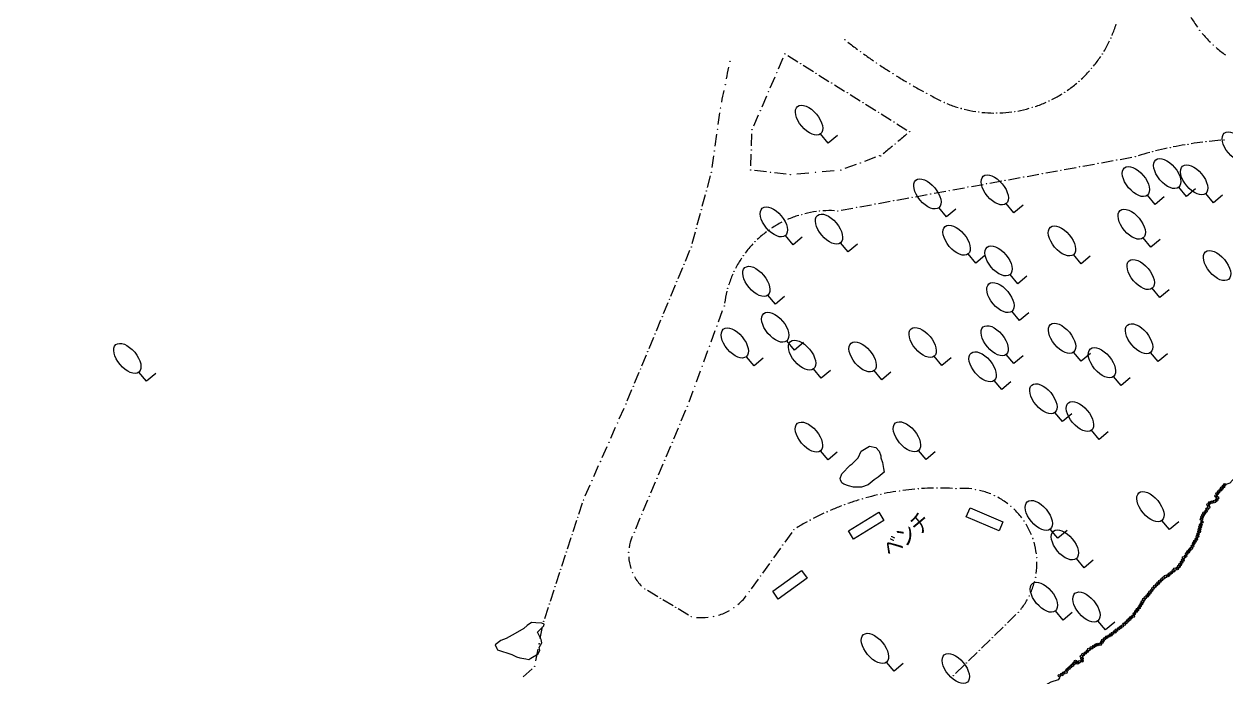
# Model space of a CAD drawing. Header units: metres. Extents: x -10443 to -4073, y -33280 to -26846.
# Drawn here: x -7891.6 to -7841.3, y -29554.3 to -29527 of the extents above; entities that cross this region are included whole.
import ezdxf
from ezdxf.enums import TextEntityAlignment as Align

# ---------------------------------------------------------------- set-up
doc = ezdxf.new("R2010")
doc.units = ezdxf.units.M
doc.header["$MEASUREMENT"] = 0
doc.linetypes.add('CONTINUOUS_1', pattern=[0])
doc.linetypes.add('CONTINUOUS_2', pattern=[0])
for name, color, linetype, lineweight in [('園路', 241, 'CONTINUOUS_2', 18), ('木', 254, 'CONTINUOUS_2', 18), ('木材', 241, 'CONTINUOUS_2', 18), ('構造物', 241, 'CONTINUOUS_2', 18), ('石', 241, 'CONTINUOUS_2', 18), ('護岸', 241, 'CONTINUOUS_2', 18)]:
    doc.layers.add(name, color=color, linetype=linetype, lineweight=lineweight)
doc.styles.add('MS Gothic', font='MS Gothic.ttf')

msp = doc.modelspace()

# ---------------------------------------------------------------- hatches: boundary and pattern name
at = {"layer": '園路', "linetype": 'CONTINUOUS_1', "lineweight": 18}
for points in [[(-7842.339, -29527.227, 1), (-7842.354, -29527.227, 1)], [(-7857.205, -29527.627, 1), (-7857.22, -29527.627, 1)], [(-7846.063, -29527.557, 1), (-7846.078, -29527.557, 1)], [(-7841.778, -29527.84, 1), (-7841.793, -29527.84, 1)], [(-7859.713, -29528.214, 1), (-7859.728, -29528.214, 1)], [(-7856.549, -29528.122, 1), (-7856.564, -29528.122, 1)], [(-7846.42, -29528.221, 1), (-7846.435, -29528.221, 1)], [(-7862.014, -29528.532, 1), (-7862.029, -29528.532, 1)], [(-7859.06, -29528.622, 1), (-7859.075, -29528.622, 1)], [(-7855.877, -29528.594, 1), (-7855.892, -29528.594, 1)], [(-7846.868, -29528.827, 1), (-7846.883, -29528.827, 1)], [(-7860.057, -29529.009, 1), (-7860.072, -29529.009, 1)], [(-7858.407, -29529.03, 1), (-7858.422, -29529.03, 1)], [(-7855.19, -29529.044, 1), (-7855.205, -29529.044, 1)], [(-7847.396, -29529.364, 1), (-7847.411, -29529.364, 1)], [(-7862.212, -29529.507, 1), (-7862.227, -29529.507, 1)], [(-7860.402, -29529.804, 1), (-7860.417, -29529.804, 1)], [(-7857.754, -29529.438, 1), (-7857.769, -29529.438, 1)], [(-7857.102, -29529.846, 1), (-7857.117, -29529.846, 1)], [(-7854.488, -29529.471, 1), (-7854.503, -29529.471, 1)], [(-7853.772, -29529.874, 1), (-7853.787, -29529.874, 1)], [(-7847.996, -29529.822, 1), (-7848.011, -29529.822, 1)], [(-7856.449, -29530.255, 1), (-7856.464, -29530.255, 1)], [(-7853.043, -29530.252, 1), (-7853.058, -29530.252, 1)], [(-7848.653, -29530.19, 1), (-7848.668, -29530.19, 1)], [(-7862.412, -29530.482, 1), (-7862.427, -29530.482, 1)], [(-7860.746, -29530.599, 1), (-7860.761, -29530.599, 1)], [(-7855.796, -29530.663, 1), (-7855.811, -29530.663, 1)], [(-7852.333, -29530.504, 1), (-7852.348, -29530.504, 1)], [(-7851.594, -29530.652, 1), (-7851.609, -29530.652, 1)], [(-7850.842, -29530.695, 1), (-7850.857, -29530.695, 1)], [(-7850.091, -29530.631, 1), (-7850.106, -29530.631, 1)], [(-7849.356, -29530.461, 1), (-7849.371, -29530.461, 1)], [(-7862.539, -29531.381, 1), (-7862.554, -29531.381, 1)], [(-7861.091, -29531.394, 1), (-7861.106, -29531.394, 1)], [(-7855.144, -29531.071, 1), (-7855.159, -29531.071, 1)], [(-7854.491, -29531.479, 1), (-7854.506, -29531.479, 1)], [(-7842.079, -29531.896, 1), (-7842.094, -29531.896, 1)], [(-7841.324, -29531.824, 1), (-7841.339, -29531.824, 1)], [(-7862.666, -29532.28, 1), (-7862.681, -29532.28, 1)], [(-7861.119, -29532.239, 1), (-7861.134, -29532.239, 1)], [(-7855.099, -29531.986, 1), (-7855.114, -29531.986, 1)], [(-7844.312, -29532.314, 1), (-7844.327, -29532.314, 1)], [(-7843.574, -29532.141, 1), (-7843.589, -29532.141, 1)], [(-7842.829, -29532.001, 1), (-7842.844, -29532.001, 1)], [(-7856.561, -29532.786, 1), (-7856.576, -29532.786, 1)], [(-7855.743, -29532.485, 1), (-7855.758, -29532.485, 1)], [(-7855.705, -29532.495, 1), (-7855.72, -29532.495, 1)], [(-7846.599, -29532.804, 1), (-7846.614, -29532.804, 1)], [(-7845.82, -29532.662, 1), (-7845.835, -29532.662, 1)], [(-7845.042, -29532.52, 1), (-7845.057, -29532.52, 1)], [(-7862.793, -29533.179, 1), (-7862.808, -29533.179, 1)], [(-7861.148, -29533.083, 1), (-7861.163, -29533.083, 1)], [(-7860.318, -29533.179, 1), (-7860.333, -29533.179, 1)], [(-7859.489, -29533.275, 1), (-7859.504, -29533.275, 1)], [(-7858.434, -29533.181, 1), (-7858.449, -29533.181, 1)], [(-7857.378, -29533.087, 1), (-7857.393, -29533.087, 1)], [(-7849.714, -29533.372, 1), (-7849.729, -29533.372, 1)], [(-7848.935, -29533.23, 1), (-7848.95, -29533.23, 1)], [(-7848.156, -29533.088, 1), (-7848.171, -29533.088, 1)], [(-7847.378, -29532.946, 1), (-7847.393, -29532.946, 1)], [(-7852.829, -29533.94, 1), (-7852.844, -29533.94, 1)], [(-7852.05, -29533.798, 1), (-7852.065, -29533.798, 1)], [(-7851.271, -29533.656, 1), (-7851.286, -29533.656, 1)], [(-7850.492, -29533.514, 1), (-7850.507, -29533.514, 1)], [(-7863.003, -29533.96, 1), (-7863.018, -29533.96, 1)], [(-7855.165, -29534.366, 1), (-7855.18, -29534.366, 1)], [(-7854.386, -29534.224, 1), (-7854.401, -29534.224, 1)], [(-7853.607, -29534.082, 1), (-7853.622, -29534.082, 1)], [(-7863.214, -29534.74, 1), (-7863.229, -29534.74, 1)], [(-7859.01, -29534.945, 1), (-7859.025, -29534.945, 1)], [(-7858.262, -29534.804, 1), (-7858.277, -29534.804, 1)], [(-7857.501, -29534.792, 1), (-7857.516, -29534.792, 1)], [(-7856.722, -29534.65, 1), (-7856.737, -29534.65, 1)], [(-7855.943, -29534.508, 1), (-7855.958, -29534.508, 1)], [(-7859.724, -29535.211, 1), (-7859.739, -29535.211, 1)], [(-7863.424, -29535.521, 1), (-7863.439, -29535.521, 1)], [(-7860.382, -29535.595, 1), (-7860.397, -29535.595, 1)], [(-7863.635, -29536.302, 1), (-7863.65, -29536.302, 1)], [(-7860.965, -29536.084, 1), (-7860.98, -29536.084, 1)], [(-7861.457, -29536.665, 1), (-7861.472, -29536.665, 1)], [(-7863.939, -29537.032, 1), (-7863.954, -29537.032, 1)], [(-7861.843, -29537.322, 1), (-7861.858, -29537.322, 1)], [(-7864.243, -29537.763, 1), (-7864.258, -29537.763, 1)], [(-7862.112, -29538.034, 1), (-7862.127, -29538.034, 1)], [(-7864.547, -29538.494, 1), (-7864.562, -29538.494, 1)], [(-7862.256, -29538.782, 1), (-7862.271, -29538.782, 1)], [(-7864.851, -29539.224, 1), (-7864.866, -29539.224, 1)], [(-7865.155, -29539.955, 1), (-7865.17, -29539.955, 1)], [(-7862.564, -29539.622, 1), (-7862.579, -29539.622, 1)], [(-7862.872, -29540.461, 1), (-7862.887, -29540.461, 1)], [(-7865.459, -29540.686, 1), (-7865.474, -29540.686, 1)], [(-7865.763, -29541.416, 1), (-7865.778, -29541.416, 1)], [(-7863.18, -29541.301, 1), (-7863.195, -29541.301, 1)], [(-7866.068, -29542.147, 1), (-7866.083, -29542.147, 1)], [(-7863.488, -29542.141, 1), (-7863.503, -29542.141, 1)], [(-7866.372, -29542.878, 1), (-7866.387, -29542.878, 1)], [(-7863.797, -29542.98, 1), (-7863.812, -29542.98, 1)], [(-7866.728, -29543.682, 1), (-7866.743, -29543.682, 1)], [(-7864.115, -29543.735, 1), (-7864.13, -29543.735, 1)], [(-7867.083, -29544.487, 1), (-7867.098, -29544.487, 1)], [(-7864.434, -29544.49, 1), (-7864.449, -29544.49, 1)], [(-7867.439, -29545.291, 1), (-7867.454, -29545.291, 1)], [(-7864.753, -29545.244, 1), (-7864.768, -29545.244, 1)], [(-7865.071, -29545.999, 1), (-7865.086, -29545.999, 1)], [(-7867.795, -29546.096, 1), (-7867.81, -29546.096, 1)], [(-7854.919, -29546.521, 1), (-7854.934, -29546.521, 1)], [(-7854.133, -29546.435, 1), (-7854.148, -29546.435, 1)], [(-7853.343, -29546.404, 1), (-7853.358, -29546.404, 1)], [(-7852.553, -29546.428, 1), (-7852.568, -29546.428, 1)], [(-7851.729, -29546.465, 1), (-7851.744, -29546.465, 1)], [(-7868.151, -29546.9, 1), (-7868.166, -29546.9, 1)], [(-7865.39, -29546.754, 1), (-7865.405, -29546.754, 1)], [(-7856.463, -29546.855, 1), (-7856.478, -29546.855, 1)], [(-7855.697, -29546.661, 1), (-7855.712, -29546.661, 1)], [(-7850.944, -29546.718, 1), (-7850.959, -29546.718, 1)], [(-7865.708, -29547.508, 1), (-7865.723, -29547.508, 1)], [(-7857.946, -29547.399, 1), (-7857.961, -29547.399, 1)], [(-7857.214, -29547.101, 1), (-7857.229, -29547.101, 1)], [(-7850.252, -29547.166, 1), (-7850.267, -29547.166, 1)], [(-7868.389, -29547.627, 1), (-7868.404, -29547.627, 1)], [(-7858.656, -29547.747, 1), (-7858.671, -29547.747, 1)], [(-7849.702, -29547.78, 1), (-7849.717, -29547.78, 1)], [(-7868.627, -29548.354, 1), (-7868.642, -29548.354, 1)], [(-7866.027, -29548.263, 1), (-7866.042, -29548.263, 1)], [(-7859.34, -29548.143, 1), (-7859.355, -29548.143, 1)], [(-7849.331, -29548.517, 1), (-7849.346, -29548.517, 1)], [(-7859.808, -29548.793, 1), (-7859.823, -29548.793, 1)], [(-7868.865, -29549.08, 1), (-7868.88, -29549.08, 1)], [(-7866.258, -29549.095, 1), (-7866.273, -29549.095, 1)], [(-7860.275, -29549.443, 1), (-7860.29, -29549.443, 1)], [(-7849.166, -29549.325, 1), (-7849.181, -29549.325, 1)], [(-7869.103, -29549.807, 1), (-7869.118, -29549.807, 1)], [(-7866.099, -29549.944, 1), (-7866.114, -29549.944, 1)], [(-7869.34, -29550.534, 1), (-7869.355, -29550.534, 1)], [(-7860.743, -29550.093, 1), (-7860.758, -29550.093, 1)], [(-7849.218, -29550.147, 1), (-7849.233, -29550.147, 1)], [(-7865.582, -29550.635, 1), (-7865.597, -29550.635, 1)], [(-7864.935, -29551.019, 1), (-7864.95, -29551.019, 1)], [(-7861.21, -29550.742, 1), (-7861.225, -29550.742, 1)], [(-7849.483, -29550.928, 1), (-7849.498, -29550.928, 1)], [(-7869.578, -29551.261, 1), (-7869.593, -29551.261, 1)], [(-7864.287, -29551.402, 1), (-7864.302, -29551.402, 1)], [(-7861.853, -29551.416, 1), (-7861.868, -29551.416, 1)], [(-7869.816, -29551.988, 1), (-7869.831, -29551.988, 1)], [(-7863.64, -29551.786, 1), (-7863.655, -29551.786, 1)], [(-7862.709, -29551.783, 1), (-7862.724, -29551.783, 1)], [(-7849.944, -29551.612, 1), (-7849.959, -29551.612, 1)], [(-7850.488, -29552.142, 1), (-7850.503, -29552.142, 1)], [(-7870.007, -29552.928, 1), (-7870.022, -29552.928, 1)], [(-7851.032, -29552.673, 1), (-7851.047, -29552.673, 1)], [(-7851.576, -29553.203, 1), (-7851.591, -29553.203, 1)], [(-7870.198, -29553.868, 1), (-7870.213, -29553.868, 1)], [(-7852.12, -29553.733, 1), (-7852.135, -29553.733, 1)], [(-7852.663, -29554.263, 1), (-7852.678, -29554.263, 1)]]:
    msp.add_hatch(color=241, dxfattribs=at).paths.add_polyline_path(points, flags=0)

# ---------------------------------------------------------------- linework, layer by layer
at = {"layer": '園路', "color": 1, "linetype": 'CONTINUOUS_1', "lineweight": 18}
for p, q in [((-7859.992, -29528.841), (-7859.793, -29528.382)), ((-7859.606, -29528.286), (-7859.182, -29528.551)), ((-7858.953, -29528.694), (-7858.529, -29528.959)), ((-7860.336, -29529.636), (-7860.137, -29529.177)), ((-7858.3, -29529.102), (-7857.876, -29529.367)), ((-7857.648, -29529.51), (-7857.224, -29529.775)), ((-7860.681, -29530.431), (-7860.482, -29529.972)), ((-7856.995, -29529.918), (-7856.571, -29530.183)), ((-7856.342, -29530.326), (-7855.918, -29530.591)), ((-7862.518, -29531.179), (-7862.448, -29530.684)), ((-7861.025, -29531.226), (-7860.826, -29530.767)), ((-7855.69, -29530.734), (-7855.266, -29530.999)), ((-7855.037, -29531.142), (-7854.613, -29531.407)), ((-7862.645, -29532.078), (-7862.575, -29531.583)), ((-7861.121, -29532.066), (-7861.104, -29531.567)), ((-7861.149, -29532.911), (-7861.132, -29532.411)), ((-7862.772, -29532.978), (-7862.702, -29532.482)), ((-7856.743, -29532.85), (-7857.212, -29533.023)), ((-7855.925, -29532.549), (-7856.394, -29532.722)), ((-7847.242, -29532.92), (-7846.75, -29532.83)), ((-7846.463, -29532.778), (-7845.971, -29532.688)), ((-7845.684, -29532.636), (-7845.192, -29532.546)), ((-7862.971, -29533.811), (-7862.841, -29533.328)), ((-7860.492, -29533.16), (-7860.989, -29533.102)), ((-7859.663, -29533.255), (-7860.16, -29533.198)), ((-7858.72, -29533.206), (-7859.218, -29533.25)), ((-7857.665, -29533.112), (-7858.163, -29533.156)), ((-7850.357, -29533.488), (-7849.865, -29533.398)), ((-7849.578, -29533.346), (-7849.086, -29533.256)), ((-7848.799, -29533.204), (-7848.307, -29533.114)), ((-7848.02, -29533.062), (-7847.529, -29532.972)), ((-7852.693, -29533.914), (-7852.201, -29533.824)), ((-7851.914, -29533.772), (-7851.422, -29533.682)), ((-7851.135, -29533.63), (-7850.643, -29533.54)), ((-7863.181, -29534.592), (-7863.051, -29534.109)), ((-7855.808, -29534.482), (-7855.316, -29534.392)), ((-7855.029, -29534.34), (-7854.537, -29534.25)), ((-7854.25, -29534.198), (-7853.758, -29534.108)), ((-7853.471, -29534.056), (-7852.98, -29533.966)), ((-7863.392, -29535.372), (-7863.262, -29534.889)), ((-7857.365, -29534.766), (-7856.873, -29534.676)), ((-7856.586, -29534.624), (-7856.094, -29534.534)), ((-7863.602, -29536.153), (-7863.472, -29535.67)), ((-7863.89, -29536.898), (-7863.698, -29536.436)), ((-7864.195, -29537.628), (-7864.002, -29537.167)), ((-7864.499, -29538.359), (-7864.307, -29537.897)), ((-7864.803, -29539.09), (-7864.611, -29538.628)), ((-7862.503, -29539.436), (-7862.331, -29538.967)), ((-7865.107, -29539.82), (-7864.915, -29539.359)), ((-7862.812, -29540.276), (-7862.639, -29539.807)), ((-7865.411, -29540.551), (-7865.219, -29540.089)), ((-7865.715, -29541.282), (-7865.523, -29540.82)), ((-7863.12, -29541.116), (-7862.947, -29540.646)), ((-7863.428, -29541.955), (-7863.256, -29541.486)), ((-7866.019, -29542.012), (-7865.827, -29541.551)), ((-7866.323, -29542.743), (-7866.131, -29542.281)), ((-7863.736, -29542.795), (-7863.564, -29542.326)), ((-7866.658, -29543.508), (-7866.456, -29543.051)), ((-7864.061, -29543.588), (-7863.866, -29543.127)), ((-7867.014, -29544.313), (-7866.812, -29543.856)), ((-7864.379, -29544.343), (-7864.185, -29543.882)), ((-7867.37, -29545.118), (-7867.168, -29544.66)), ((-7864.698, -29545.097), (-7864.504, -29544.637)), ((-7867.726, -29545.922), (-7867.523, -29545.465)), ((-7865.017, -29545.852), (-7864.822, -29545.391)), ((-7868.082, -29546.727), (-7867.879, -29546.269)), ((-7865.335, -29546.607), (-7865.141, -29546.146)), ((-7865.654, -29547.361), (-7865.459, -29546.901)), ((-7868.355, -29547.501), (-7868.2, -29547.026)), ((-7868.593, -29548.228), (-7868.437, -29547.753)), ((-7865.972, -29548.116), (-7865.778, -29547.656)), ((-7868.831, -29548.955), (-7868.675, -29548.48)), ((-7859.436, -29548.265), (-7859.728, -29548.671)), ((-7859.903, -29548.915), (-7860.195, -29549.321)), ((-7869.069, -29549.681), (-7868.913, -29549.206)), ((-7869.307, -29550.408), (-7869.151, -29549.933)), ((-7860.371, -29549.565), (-7860.663, -29549.971)), ((-7860.838, -29550.215), (-7861.13, -29550.62)), ((-7869.545, -29551.135), (-7869.389, -29550.66)), ((-7865.051, -29550.955), (-7865.481, -29550.7)), ((-7869.783, -29551.862), (-7869.627, -29551.387)), ((-7864.403, -29551.338), (-7864.834, -29551.083)), ((-7863.756, -29551.722), (-7864.186, -29551.467)), ((-7850.402, -29552.052), (-7850.044, -29551.703)), ((-7869.969, -29552.703), (-7869.869, -29552.213)), ((-7850.946, -29552.582), (-7850.588, -29552.233)), ((-7851.49, -29553.112), (-7851.132, -29552.763)), ((-7870.16, -29553.643), (-7870.06, -29553.153)), ((-7852.034, -29553.642), (-7851.676, -29553.293)), ((-7870.68, -29554.309), (-7870.314, -29553.969)), ((-7852.578, -29554.173), (-7852.22, -29553.824))]:
    msp.add_line(p, q, dxfattribs=at)
for centre in [(-7842.347, -29527.227), (-7857.212, -29527.627), (-7846.071, -29527.557), (-7841.785, -29527.84), (-7859.72, -29528.214), (-7856.557, -29528.122), (-7846.428, -29528.221), (-7862.021, -29528.532), (-7859.067, -29528.622), (-7855.885, -29528.594), (-7846.875, -29528.827), (-7860.065, -29529.009), (-7858.415, -29529.03), (-7855.197, -29529.044), (-7847.404, -29529.364), (-7862.219, -29529.507), (-7860.409, -29529.804), (-7857.762, -29529.438), (-7857.109, -29529.846), (-7854.495, -29529.471), (-7853.78, -29529.874), (-7848.003, -29529.822), (-7856.457, -29530.255), (-7853.051, -29530.252), (-7848.661, -29530.19), (-7862.42, -29530.482), (-7860.754, -29530.599), (-7855.804, -29530.663), (-7852.34, -29530.504), (-7851.601, -29530.652), (-7850.849, -29530.695), (-7850.098, -29530.631), (-7849.364, -29530.461), (-7862.547, -29531.381), (-7861.098, -29531.394), (-7855.151, -29531.071), (-7854.499, -29531.479), (-7842.086, -29531.896), (-7841.332, -29531.824), (-7862.673, -29532.28), (-7861.127, -29532.239), (-7855.106, -29531.986), (-7844.32, -29532.314), (-7843.582, -29532.141), (-7842.837, -29532.001), (-7856.568, -29532.786), (-7855.751, -29532.485), (-7855.713, -29532.495), (-7846.606, -29532.804), (-7845.828, -29532.662), (-7845.049, -29532.52), (-7862.8, -29533.179), (-7861.155, -29533.083), (-7860.326, -29533.179), (-7859.497, -29533.275), (-7858.441, -29533.181), (-7857.386, -29533.087), (-7849.721, -29533.372), (-7848.943, -29533.23), (-7848.164, -29533.088), (-7847.385, -29532.946), (-7852.836, -29533.94), (-7852.057, -29533.798), (-7851.279, -29533.656), (-7850.5, -29533.514), (-7863.011, -29533.96), (-7855.172, -29534.366), (-7854.394, -29534.224), (-7853.615, -29534.082), (-7863.221, -29534.74), (-7859.018, -29534.945), (-7858.27, -29534.804), (-7857.508, -29534.792), (-7856.73, -29534.65), (-7855.951, -29534.508), (-7859.731, -29535.211), (-7863.432, -29535.521), (-7860.389, -29535.595), (-7863.642, -29536.302), (-7860.973, -29536.084), (-7861.464, -29536.665), (-7863.946, -29537.032), (-7861.85, -29537.322), (-7864.251, -29537.763), (-7862.119, -29538.034), (-7864.555, -29538.494), (-7862.263, -29538.782), (-7864.859, -29539.224), (-7865.163, -29539.955), (-7862.571, -29539.622), (-7862.88, -29540.461), (-7865.467, -29540.686), (-7865.771, -29541.416), (-7863.188, -29541.301), (-7866.075, -29542.147), (-7863.496, -29542.141), (-7866.379, -29542.878), (-7863.804, -29542.98), (-7866.735, -29543.682), (-7864.123, -29543.735), (-7867.091, -29544.487), (-7864.441, -29544.49), (-7867.447, -29545.291), (-7864.76, -29545.244), (-7865.079, -29545.999), (-7867.802, -29546.096), (-7854.926, -29546.521), (-7854.14, -29546.435), (-7853.35, -29546.404), (-7852.56, -29546.428), (-7851.737, -29546.465), (-7868.158, -29546.9), (-7865.397, -29546.754), (-7856.47, -29546.855), (-7855.704, -29546.661), (-7850.951, -29546.718), (-7865.716, -29547.508), (-7857.954, -29547.399), (-7857.222, -29547.101), (-7850.26, -29547.166), (-7868.396, -29547.627), (-7858.664, -29547.747), (-7849.709, -29547.78), (-7868.634, -29548.354), (-7866.034, -29548.263), (-7859.348, -29548.143), (-7849.339, -29548.517), (-7859.815, -29548.793), (-7868.872, -29549.08), (-7866.266, -29549.095), (-7860.283, -29549.443), (-7849.173, -29549.325), (-7869.11, -29549.807), (-7866.107, -29549.944), (-7869.348, -29550.534), (-7860.75, -29550.093), (-7849.225, -29550.147), (-7865.59, -29550.635), (-7864.942, -29551.019), (-7861.218, -29550.742), (-7849.491, -29550.928), (-7869.586, -29551.261), (-7864.295, -29551.402), (-7861.861, -29551.416), (-7869.824, -29551.988), (-7863.647, -29551.786), (-7862.716, -29551.783), (-7849.951, -29551.612), (-7850.495, -29552.142), (-7870.015, -29552.928), (-7851.039, -29552.673), (-7851.583, -29553.203), (-7870.205, -29553.868), (-7852.127, -29553.733), (-7852.671, -29554.263)]:
    msp.add_circle(centre, 0.0075, dxfattribs=at)
for centre, radius, start, end in [((-7838.241, -29524.03), 5.203, 210.5798, 216.0855), ((-7850.925, -29525.371), 5.324, 337.1296, 342.5107), ((-7838.241, -29524.03), 5.203, 219.736, 225.2417), ((-7842.058, -29508.213), 24.629, 232.3994, 233.5626), ((-7850.925, -29525.371), 5.324, 329.0118, 334.393), ((-7842.058, -29508.213), 24.629, 234.3103, 235.4735), ((-7850.925, -29525.371), 5.324, 320.894, 326.2752), ((-7838.241, -29524.03), 5.203, 228.8922, 234.3979), ((-8244.835, -29451.408), 390.505, 348.49972, 348.57308), ((-7842.058, -29508.213), 24.629, 236.2212, 237.3844), ((-7842.058, -29508.213), 24.629, 238.1321, 239.2953), ((-7850.925, -29525.371), 5.324, 312.7762, 318.1574), ((-8244.835, -29451.408), 390.505, 348.35365, 348.42701), ((-7842.058, -29508.213), 24.629, 240.043, 241.2062), ((-7850.925, -29525.371), 5.324, 296.5407, 301.9219), ((-7850.925, -29525.371), 5.324, 304.6585, 310.0396), ((-7842.058, -29508.213), 24.629, 241.9539, 243.1171), ((-7850.925, -29525.371), 5.324, 247.834, 253.2152), ((-7850.925, -29525.371), 5.324, 288.4229, 293.8041), ((-7850.925, -29525.371), 5.324, 255.9518, 261.333), ((-7850.925, -29525.371), 5.324, 264.0696, 269.4508), ((-7850.925, -29525.371), 5.324, 272.1874, 277.5685), ((-7850.925, -29525.371), 5.324, 280.3051, 285.6863), ((-7604.553, -29831.515), 390.505, 129.81737, 129.89073), ((-7840.121, -29548.566), 16.785, 97.1645, 98.8712), ((-7840.121, -29548.566), 16.785, 94.577, 96.2838), ((-7604.553, -29831.515), 390.505, 129.93352, 130.00688), ((-7840.121, -29548.566), 16.785, 104.927, 106.6337), ((-7840.121, -29548.566), 16.785, 102.3395, 104.0462), ((-7840.121, -29548.566), 16.785, 99.752, 101.4587), ((-7857.819, -29539.25), 4.469, 97.4692, 103.8802), ((-7857.819, -29539.25), 4.469, 87.6941, 94.1051), ((-7857.819, -29539.25), 4.469, 117.0194, 123.4304), ((-7857.819, -29539.25), 4.469, 107.2443, 113.6553), ((-7857.819, -29539.25), 4.469, 126.7945, 133.2055), ((-7857.819, -29539.25), 4.469, 136.5696, 142.9806), ((-7857.819, -29539.25), 4.469, 146.3447, 152.7557), ((-7857.819, -29539.25), 4.469, 156.1198, 162.5308), ((-7857.819, -29539.25), 4.469, 165.8949, 172.3059), ((-7853.295, -29557.807), 11.403, 94.981, 97.4932), ((-7853.295, -29557.807), 11.403, 91.0084, 93.5206), ((-7853.295, -29557.807), 11.403, 87.0358, 89.548), ((-7852.291, -29549.541), 3.125, 82.7836, 91.9515), ((-7852.291, -29549.541), 3.125, 67.62, 76.7879), ((-7853.295, -29557.807), 11.403, 106.8987, 109.4109), ((-7853.295, -29557.807), 11.403, 102.9261, 105.4384), ((-7853.295, -29557.807), 11.403, 98.9535, 101.4658), ((-7852.291, -29549.541), 3.125, 52.4565, 61.6244), ((-7853.295, -29557.807), 11.403, 114.8439, 117.3561), ((-7853.295, -29557.807), 11.403, 110.8713, 113.3835), ((-7852.291, -29549.541), 3.125, 37.2929, 46.4608), ((-7853.295, -29557.807), 11.403, 118.8165, 121.3287), ((-7852.291, -29549.541), 3.125, 22.1294, 31.2973), ((-7864.359, -29549.177), 1.909, 156.9641, 171.9748), ((-7852.291, -29549.541), 3.125, 6.9658, 16.1337), ((-7864.359, -29549.177), 1.909, 183.1105, 198.1212), ((-7852.291, -29549.541), 3.125, 351.8023, 0.9702), ((-7864.359, -29549.177), 1.909, 209.2569, 224.2676), ((-7852.291, -29549.541), 3.125, 336.6387, 345.8066), ((-7863.189, -29549.504), 2.328, 310.1612, 322.4683), ((-7863.189, -29549.504), 2.328, 287.0907, 299.3978), ((-7852.291, -29549.541), 3.125, 321.4751, 330.643), ((-7863.189, -29549.504), 2.328, 264.0202, 276.3273)]:
    msp.add_arc(centre, radius, start, end, dxfattribs=at)
at = {"layer": '木', "color": 1, "linetype": 'CONTINUOUS_1', "lineweight": 18}
for p, q in [((-7857.906, -29531.951), (-7858.227, -29531.568)), ((-7857.523, -29531.629), (-7857.906, -29531.951)), ((-7842.907, -29534.187), (-7843.228, -29533.804)), ((-7842.524, -29533.866), (-7842.907, -29534.187)), ((-7844.22, -29534.522), (-7844.541, -29534.139)), ((-7843.837, -29534.201), (-7844.22, -29534.522)), ((-7841.778, -29534.45), (-7842.1, -29534.067)), ((-7841.395, -29534.129), (-7841.778, -29534.45)), ((-7852.951, -29535.041), (-7853.273, -29534.658)), ((-7852.568, -29534.72), (-7852.951, -29535.041)), ((-7850.129, -29534.871), (-7850.45, -29534.488)), ((-7849.746, -29534.55), (-7850.129, -29534.871)), ((-7859.382, -29536.212), (-7859.704, -29535.829)), ((-7858.999, -29535.89), (-7859.382, -29536.212)), ((-7844.393, -29536.311), (-7844.714, -29535.928)), ((-7857.072, -29536.512), (-7857.394, -29536.129)), ((-7856.689, -29536.191), (-7857.072, -29536.512)), ((-7844.01, -29535.99), (-7844.393, -29536.311)), ((-7851.728, -29536.98), (-7852.05, -29536.597)), ((-7851.345, -29536.659), (-7851.728, -29536.98)), ((-7847.316, -29537.009), (-7847.638, -29536.626)), ((-7846.933, -29536.688), (-7847.316, -29537.009)), ((-7849.972, -29537.846), (-7850.294, -29537.463)), ((-7849.589, -29537.525), (-7849.972, -29537.846)), ((-7860.116, -29538.703), (-7860.437, -29538.32)), ((-7859.733, -29538.381), (-7860.116, -29538.703)), ((-7844.017, -29538.417), (-7844.339, -29538.034)), ((-7843.634, -29538.095), (-7844.017, -29538.417)), ((-7849.893, -29539.383), (-7850.214, -29539)), ((-7849.51, -29539.062), (-7849.893, -29539.383)), ((-7859.326, -29540.623), (-7859.647, -29540.24)), ((-7858.943, -29540.302), (-7859.326, -29540.623)), ((-7861.016, -29541.284), (-7861.337, -29540.901)), ((-7860.633, -29540.962), (-7861.016, -29541.284)), ((-7853.149, -29541.264), (-7853.47, -29540.881)), ((-7852.766, -29540.942), (-7853.149, -29541.264)), ((-7850.133, -29541.189), (-7850.455, -29540.805)), ((-7849.75, -29540.867), (-7850.133, -29541.189)), ((-7847.311, -29541.09), (-7847.633, -29540.707)), ((-7846.928, -29540.769), (-7847.311, -29541.09)), ((-7844.085, -29541.107), (-7844.407, -29540.724)), ((-7843.702, -29540.785), (-7844.085, -29541.107)), ((-7858.198, -29541.794), (-7858.519, -29541.411)), ((-7857.815, -29541.472), (-7858.198, -29541.794)), ((-7855.665, -29541.867), (-7855.987, -29541.484)), ((-7886.459, -29541.929), (-7886.78, -29541.546)), ((-7886.076, -29541.608), (-7886.459, -29541.929)), ((-7855.282, -29541.546), (-7855.665, -29541.867)), ((-7850.64, -29542.279), (-7850.961, -29541.896)), ((-7850.257, -29541.958), (-7850.64, -29542.279)), ((-7845.64, -29542.108), (-7845.961, -29541.725)), ((-7845.257, -29541.787), (-7845.64, -29542.108)), ((-7848.092, -29543.621), (-7848.413, -29543.238)), ((-7847.709, -29543.3), (-7848.092, -29543.621)), ((-7846.561, -29544.364), (-7846.883, -29543.981)), ((-7846.178, -29544.042), (-7846.561, -29544.364)), ((-7857.911, -29545.224), (-7858.233, -29544.841)), ((-7857.528, -29544.903), (-7857.911, -29545.224)), ((-7853.808, -29545.21), (-7854.13, -29544.827)), ((-7853.425, -29544.889), (-7853.808, -29545.21)), ((-7843.61, -29548.141), (-7843.932, -29547.758)), ((-7843.227, -29547.819), (-7843.61, -29548.141)), ((-7848.286, -29548.507), (-7848.607, -29548.124)), ((-7847.903, -29548.185), (-7848.286, -29548.507)), ((-7847.195, -29549.743), (-7847.516, -29549.36)), ((-7846.812, -29549.421), (-7847.195, -29549.743)), ((-7848.073, -29551.933), (-7848.395, -29551.55)), ((-7847.69, -29551.611), (-7848.073, -29551.933)), ((-7846.289, -29552.345), (-7846.61, -29551.962)), ((-7845.906, -29552.023), (-7846.289, -29552.345)), ((-7855.149, -29554.076), (-7855.47, -29553.693)), ((-7854.766, -29553.754), (-7855.149, -29554.076))]:
    msp.add_line(p, q, dxfattribs=at)
for centre in [(-7858.709, -29530.993), (-7840.838, -29532.11), (-7845.023, -29533.564), (-7843.711, -29533.23), (-7842.582, -29533.493), (-7853.755, -29534.084), (-7850.932, -29533.914), (-7860.186, -29535.254), (-7857.876, -29535.555), (-7845.196, -29535.353), (-7852.532, -29536.022), (-7848.12, -29536.052), (-7850.776, -29536.889), (-7841.624, -29537.086), (-7844.821, -29537.459), (-7860.919, -29537.745), (-7850.696, -29538.426), (-7860.129, -29539.666), (-7848.115, -29540.132), (-7844.889, -29540.149), (-7861.82, -29540.326), (-7853.952, -29540.306), (-7850.937, -29540.231), (-7887.262, -29540.971), (-7859.002, -29540.836), (-7856.469, -29540.91), (-7846.444, -29541.151), (-7851.443, -29541.322), (-7848.896, -29542.663), (-7847.365, -29543.406), (-7858.715, -29544.267), (-7854.612, -29544.253), (-7844.414, -29547.183), (-7849.089, -29547.549), (-7847.998, -29548.785), (-7848.877, -29550.975), (-7847.092, -29551.387), (-7855.952, -29553.118), (-7852.564, -29553.961)]:
    msp.add_ellipse(centre, major_axis=(-0.482, 0.575), ratio=0.533333, dxfattribs=at)
at = {"layer": '木材', "color": 4, "linetype": 'CONTINUOUS_2', "lineweight": 18}
for centre in [(-7841.552, -29546.558), (-7841.481, -29546.481), (-7841.425, -29546.407), (-7841.357, -29546.339), (-7841.305, -29546.264), (-7841.932, -29547.018), (-7841.834, -29546.995), (-7841.729, -29546.965), (-7841.668, -29546.735), (-7841.641, -29546.907), (-7841.618, -29546.642), (-7841.609, -29546.814), (-7842.21, -29547.539), (-7842.16, -29547.454), (-7842.088, -29547.381), (-7842.039, -29547.284), (-7841.993, -29547.101), (-7841.974, -29547.201), (-7842.332, -29548.03), (-7842.304, -29547.933), (-7842.279, -29547.717), (-7842.254, -29547.821), (-7842.252, -29547.622), (-7842.491, -29548.543), (-7842.442, -29548.424), (-7842.421, -29548.324), (-7842.37, -29548.224), (-7842.357, -29548.13), (-7842.832, -29549.074), (-7842.773, -29548.995), (-7842.701, -29548.924), (-7842.648, -29548.834), (-7842.6, -29548.722), (-7842.552, -29548.633), (-7843.108, -29549.518), (-7843.058, -29549.424), (-7843.025, -29549.321), (-7842.94, -29549.253), (-7842.896, -29549.155), (-7843.687, -29550.071), (-7843.614, -29550.006), (-7843.536, -29549.945), (-7843.451, -29549.868), (-7843.391, -29549.8), (-7843.285, -29549.774), (-7843.223, -29549.69), (-7843.166, -29549.606), (-7844.232, -29550.521), (-7844.152, -29550.448), (-7844.085, -29550.388), (-7844.019, -29550.309), (-7843.942, -29550.239), (-7843.867, -29550.173), (-7843.787, -29550.108), (-7844.692, -29551.068), (-7844.629, -29550.995), (-7844.548, -29550.921), (-7844.489, -29550.849), (-7844.428, -29550.763), (-7844.36, -29550.684), (-7844.308, -29550.606), (-7845.011, -29551.569), (-7844.958, -29551.492), (-7844.889, -29551.41), (-7844.84, -29551.326), (-7844.784, -29551.248), (-7844.744, -29551.159), (-7845.509, -29552.107), (-7845.438, -29552.04), (-7845.365, -29551.963), (-7845.292, -29551.896), (-7845.229, -29551.826), (-7845.132, -29551.771), (-7845.086, -29551.661), (-7846.146, -29552.602), (-7846.069, -29552.549), (-7845.998, -29552.49), (-7845.908, -29552.423), (-7845.838, -29552.354), (-7845.742, -29552.295), (-7845.67, -29552.234), (-7845.589, -29552.181), (-7846.885, -29553.098), (-7846.791, -29553.041), (-7846.711, -29552.988), (-7846.621, -29552.953), (-7846.516, -29552.946), (-7846.446, -29552.867), (-7846.405, -29552.788), (-7846.328, -29552.71), (-7846.248, -29552.649), (-7847.302, -29553.449), (-7847.279, -29553.54), (-7847.234, -29553.377), (-7847.138, -29553.314), (-7847.057, -29553.241), (-7846.991, -29553.165), (-7847.952, -29554.117), (-7847.908, -29554.021), (-7847.828, -29553.952), (-7847.754, -29553.882), (-7847.682, -29553.824), (-7847.613, -29553.752), (-7847.553, -29553.67), (-7847.465, -29553.73), (-7847.388, -29553.678), (-7847.28, -29553.642), (-7848.23, -29554.261), (-7848.128, -29554.215), (-7848.045, -29554.15)]:
    msp.add_circle(centre, 0.0535, dxfattribs=at)
at = {"layer": '構造物', "color": 1, "linetype": 'CONTINUOUS_2', "lineweight": 18, "flags": 128}
for points in [[(-7857.065, -29548.195), (-7855.793, -29547.412), (-7855.581, -29547.756), (-7856.853, -29548.539)], [(-7851.965, -29547.232), (-7850.593, -29547.824), (-7850.753, -29548.195), (-7852.125, -29547.604)], [(-7860.235, -29550.726), (-7859.023, -29549.852), (-7858.787, -29550.181), (-7859.999, -29551.054)]]:
    msp.add_lwpolyline(points, close=True, dxfattribs=at)
at = {"layer": '石', "color": 4, "linetype": 'CONTINUOUS_2', "lineweight": 18, "flags": 128}
for points in [[(-7857.414, -29546), (-7857.345, -29545.804), (-7856.994, -29545.451), (-7856.902, -29545.385), (-7856.655, -29545.135), (-7856.526, -29544.852), (-7856.177, -29544.649), (-7855.909, -29544.71), (-7855.781, -29544.863), (-7855.703, -29545.057), (-7855.709, -29545.131), (-7855.641, -29545.339), (-7855.593, -29545.58), (-7855.569, -29545.74), (-7855.823, -29545.943), (-7855.986, -29546.059), (-7856.238, -29546.27), (-7856.517, -29546.361), (-7856.852, -29546.36), (-7857.055, -29546.308), (-7857.256, -29546.239), (-7857.337, -29546.18), (-7857.39, -29546.06), (-7857.414, -29546)], [(-7871.761, -29553.18), (-7871.157, -29553.369), (-7870.964, -29553.472), (-7870.826, -29553.51), (-7870.566, -29553.562), (-7870.447, -29553.583), (-7870.364, -29553.524), (-7870.051, -29553.347), (-7869.992, -29553.197), (-7870.008, -29553.083), (-7869.901, -29552.882), (-7869.935, -29552.74), (-7870.084, -29552.442), (-7869.821, -29552.168), (-7869.807, -29552.109), (-7869.907, -29552.065), (-7870.154, -29552.055), (-7870.331, -29552.034), (-7870.512, -29552.154), (-7870.653, -29552.288), (-7871.015, -29552.502), (-7871.399, -29552.707), (-7871.626, -29552.791), (-7871.858, -29552.976), (-7871.784, -29553.121), (-7871.761, -29553.18)]]:
    msp.add_lwpolyline(points, dxfattribs=at)
at = {"layer": '護岸', "color": 1, "lineweight": 18, "flags": 128}
msp.add_lwpolyline([(-7868.595, -29568.482, 0.029871), (-7869, -29568.531), (-7869.249, -29568.965, -0.04263), (-7869.389, -29569.279), (-7870.132, -29569.822), (-7870.505, -29569.965), (-7871.156, -29570.005), (-7871.545, -29570.011), (-7872.673, -29569.516, 0.064147), (-7873.074, -29569.335), (-7873.355, -29569.013), (-7873.96, -29568.832), (-7875.508, -29568.368), (-7875.775, -29568.37), (-7875.905, -29568.4), (-7876.185, -29568.196), (-7876.919, -29567.952, 0.030306), (-7877.59, -29567.752), (-7877.98, -29567.699), (-7878.845, -29567.87), (-7880.679, -29568.479), (-7881.065, -29568.744, 0.013808), (-7882.353, -29570.475), (-7882.401, -29570.802), (-7882.751, -29570.921), (-7882.99, -29571.424), (-7884.185, -29572.877, -0.002837), (-7885.309, -29574.665), (-7885.362, -29575.66), (-7886.078, -29575.821), (-7887.497, -29577.832), (-7887.514, -29578.613), (-7888.219, -29578.815), (-7888.535, -29579.252), (-7891.771, -29583.877), (-7893.482, -29586.409), (-7893.717, -29586.803), (-7894.095, -29587.453, 0.206193), (-7894.605, -29589.277), (-7895.828, -29589.915), (-7897.406, -29591.306), (-7897.614, -29591.795), (-7898.13, -29591.726), (-7898.9, -29592.336), (-7899.604, -29593.04), (-7900.335, -29593.024), (-7900.62, -29592.641), (-7902.301, -29592.418), (-7904.072, -29592.463), (-7904.936, -29592.375), (-7906.598, -29591.238), (-7908.054, -29589.857), (-7909.406, -29587.434), (-7910.178, -29586.632), (-7910.6, -29585.943), (-7911.814, -29584.8), (-7916.79, -29587.316), (-7916.016, -29588.494), (-7915.934, -29590.292), (-7914.872, -29592.029), (-7913.061, -29593.219), (-7913.442, -29594.019), (-7913.509, -29594.078), (-7913.613, -29594.394), (-7913.565, -29595.065), (-7913.482, -29595.601), (-7913.547, -29595.7), (-7913.533, -29595.937), (-7913.317, -29596.478), (-7913.19, -29596.987), (-7913.061, -29597.154), (-7912.949, -29597.287), (-7912.882, -29597.338), (-7912.825, -29597.345), (-7912.698, -29597.361), (-7912.758, -29597.771), (-7912.423, -29597.828), (-7912.333, -29598.266), (-7912, -29598.823), (-7911.677, -29599.318), (-7911.311, -29599.643), (-7910.991, -29599.677), (-7910.774, -29599.904), (-7910.044, -29601.105), (-7909.642, -29601.555), (-7909.178, -29602.507), (-7908.906, -29603.458), (-7908.611, -29605.234), (-7908.705, -29606.122, -0.05449), (-7908.828, -29606.758), (-7908.629, -29607.301), (-7908.253, -29607.77), (-7907.925, -29608.423), (-7907.795, -29608.769), (-7907.855, -29609.17), (-7908.086, -29610.002), (-7908.431, -29611.685), (-7908.655, -29612.797), (-7909.604, -29614.611), (-7910.291, -29615.384), (-7911.898, -29616.456), (-7912.989, -29616.978), (-7913.477, -29617.263), (-7914.09, -29617.692), (-7915.816, -29618.29), (-7915.771, -29618.435), (-7916.471, -29618.72), (-7917.178, -29618.875), (-7917.797, -29619.414), (-7919.295, -29620.042), (-7920.532, -29620.694), (-7920.927, -29620.718), (-7921.882, -29621.144), (-7923.4, -29621.284), (-7923.971, -29621.249), (-7924.141, -29621.351), (-7924.832, -29621.747), (-7925.115, -29622.009), (-7925.848, -29622.592), (-7926.118, -29622.655), (-7926.754, -29623.193), (-7927.5, -29623.724), (-7928.092, -29623.973), (-7928.606, -29624.026), (-7929.321, -29624.217, 0.053336), (-7931.424, -29624.537), (-7933.012, -29624.865), (-7933.285, -29625.015), (-7934.365, -29625.551), (-7935.398, -29626.309), (-7935.65, -29626.451, 0.163573), (-7938.102, -29627.144), (-7938.829, -29628.02), (-7939.263, -29628.198), (-7939.862, -29628.126), (-7940.125, -29628.256), (-7941.298, -29629.283), (-7942.749, -29630.051), (-7943.527, -29630.868), (-7944.692, -29632), (-7945.383, -29632.603), (-7945.793, -29633.115), (-7946.393, -29633.457), (-7946.97, -29633.638, -0.199454), (-7947.741, -29634.206), (-7948.46, -29635.048), (-7948.602, -29635.406), (-7948.893, -29635.706), (-7949.142, -29635.949), (-7949.885, -29636.555, 0.147138), (-7950.689, -29638.074), (-7950.691, -29638.689), (-7950.564, -29639.352), (-7950.267, -29640.52, 0.108193), (-7949.829, -29641.537), (-7949.193, -29642.096), (-7948.405, -29642.587), (-7947.553, -29642.982), (-7946.674, -29643.31), (-7944.194, -29644.268), (-7943.745, -29644.369), (-7940.903, -29645.181), (-7939.992, -29645.245), (-7937.726, -29645.657, -0.124988), (-7935.685, -29646.613), (-7934.915, -29647.398, 0.084508), (-7933.94, -29647.892), (-7933.328, -29648.101), (-7932.524, -29648.139, -0.048677), (-7931.991, -29648.065), (-7931.451, -29648.326), (-7930.916, -29648.63), (-7930.522, -29648.843), (-7928.945, -29649.268), (-7927.522, -29649.836, -0.110064), (-7926.338, -29650.654), (-7925.989, -29651.305), (-7925.701, -29651.686), (-7925.511, -29652.01), (-7925.158, -29652.304), (-7924.193, -29652.894), (-7924.219, -29653.507), (-7924.062, -29654.081, -0.097033), (-7922.892, -29655.401), (-7922.527, -29655.905), (-7922.135, -29657.185), (-7922.006, -29657.69), (-7921.808, -29657.834), (-7921.437, -29658.518), (-7921.443, -29659.922), (-7921.759, -29660.076), (-7922.195, -29660.563), (-7922.384, -29661.084, 0.533567), (-7923.201, -29662.506), (-7923.376, -29663.201, 0.085308), (-7922.439, -29665.71), (-7921.618, -29667.041), (-7921.489, -29667.614), (-7921.469, -29668.344, 0.243514), (-7920.76, -29670.341), (-7920.185, -29670.913), (-7919.95, -29671.439), (-7920.021, -29671.625), (-7920.105, -29671.852), (-7920.023, -29672.135), (-7919.806, -29672.437), (-7919.311, -29672.994), (-7919.182, -29673.604), (-7919.411, -29673.791), (-7919.434, -29674.397), (-7919.204, -29674.893), (-7919.03, -29675.386), (-7918.942, -29675.742), (-7918.933, -29676.08), (-7919.068, -29676.251), (-7919.33, -29676.53), (-7919.912, -29676.68), (-7920.392, -29676.963), (-7920.372, -29677.429), (-7919.855, -29678.597), (-7920.012, -29679.811), (-7920.531, -29680.277), (-7920.917, -29680.297), (-7921.286, -29680.552), (-7921.108, -29681.074), (-7922.042, -29681.277), (-7922.355, -29681.36), (-7922.563, -29681.782), (-7922.751, -29681.932), (-7922.86, -29682.066), (-7922.973, -29682.23), (-7923.031, -29682.344), (-7923.185, -29682.626), (-7923.395, -29683.469), (-7923.095, -29685.49), (-7916.539, -29687.802), (-7913.516, -29687.753), (-7911.157, -29686.371), (-7911.279, -29685.962), (-7910.545, -29685.223), (-7908.812, -29684.26), (-7907.921, -29683.844), (-7907.087, -29682.99), (-7905.832, -29682.29), (-7904.774, -29681.922), (-7904.395, -29682.167), (-7903.299, -29681.457), (-7903.231, -29680.751), (-7901.99, -29679.867), (-7901.136, -29680.022), (-7900.382, -29679.73), (-7899.461, -29679.076), (-7899.379, -29678.921), (-7898.782, -29677.995), (-7897.185, -29676.938), (-7895.135, -29675.353), (-7894.717, -29675.28), (-7894.011, -29675.512), (-7893.347, -29675.093), (-7892.837, -29674.539), (-7892.975, -29673.592), (-7892.134, -29672.842), (-7891.448, -29672.559), (-7890.771, -29672.914), (-7889.835, -29672.214), (-7889.475, -29671.951), (-7889.218, -29672.022), (-7888.378, -29671.306), (-7888.28, -29670.967), (-7887.467, -29670.227), (-7887.01, -29670.025), (-7886.139, -29669.179), (-7885.765, -29669.055), (-7885.035, -29669.415), (-7884.652, -29670.002), (-7884.636, -29670.316), (-7884.078, -29670.497), (-7883.837, -29669.538), (-7882.829, -29669.712), (-7882.545, -29670.615), (-7882.24, -29671.171), (-7881.469, -29671.242), (-7881.084, -29670.563), (-7878.781, -29672.073), (-7878.558, -29672.422), (-7878.053, -29672.591), (-7877.551, -29672.509), (-7876.56, -29672.632), (-7875.947, -29672.898), (-7875.621, -29673.35), (-7875.117, -29674.048), (-7872.773, -29675.256), (-7872.601, -29674.979), (-7871.969, -29675.194), (-7871.617, -29675.47), (-7871.356, -29675.834), (-7871.034, -29676.148), (-7870.958, -29676.236), (-7870.426, -29676.832), (-7870.154, -29677.027), (-7870.019, -29677.04), (-7869.869, -29677.193), (-7869.571, -29677.512), (-7868.191, -29679.01), (-7867.21, -29679.786), (-7867.005, -29679.854), (-7865.934, -29680.409), (-7865.579, -29680.426), (-7864.921, -29680.318), (-7864.518, -29680.075, -0.071739), (-7862.92, -29679.538), (-7862.284, -29680.116), (-7861.189, -29680.086), (-7860.614, -29679.769), (-7860.712, -29679.142), (-7861.785, -29678.561), (-7861.657, -29678.144), (-7861.103, -29677.588, -0.005668), (-7859.653, -29676.139), (-7858.794, -29675.252), (-7858.254, -29675.455), (-7857.938, -29675.311), (-7857.404, -29674.768), (-7857.243, -29674.433), (-7856.678, -29674.228), (-7856.161, -29673.821), (-7855.804, -29673.395, -0.003363), (-7855.766, -29673.156), (-7855.921, -29672.879), (-7854.648, -29671.906), (-7853.483, -29671.023), (-7852.471, -29670.394), (-7851.622, -29670.049, 0.029878), (-7850.291, -29669.661), (-7848.85, -29669.255), (-7846.634, -29668.219), (-7845.954, -29667.845), (-7844.841, -29667.435), (-7844.615, -29667.464), (-7844.38, -29668.058), (-7843.98, -29668.622), (-7843.185, -29668.324), (-7842.136, -29667.493), (-7840.605, -29665.862), (-7838.338, -29662.988), (-7838.406, -29662.436, -0.258163), (-7838.793, -29660.393), (-7838.51, -29659.785), (-7838.069, -29658.974, 0.065209), (-7836.912, -29656.279), (-7836.659, -29655.464), (-7835.98, -29654.094), (-7835.353, -29653.05), (-7834.473, -29652.183), (-7834.874, -29651.647), (-7834.426, -29650.698), (-7834.252, -29650.193), (-7833.957, -29649.645), (-7833.855, -29648.665), (-7833.486, -29647.977), (-7832.559, -29646.625), (-7832.129, -29645.714), (-7831.769, -29645.692), (-7831.368, -29645.248), (-7831.063, -29644.96), (-7831.124, -29644.608), (-7831.31, -29644.602), (-7833.187, -29642.596, -0.287103), (-7833.729, -29640.253), (-7833.476, -29639.432), (-7833.301, -29639.16), (-7832.547, -29638.373), (-7832.437, -29637.964), (-7832.176, -29637.805), (-7832.094, -29637.533), (-7831.953, -29637.387), (-7831.739, -29637.277), (-7830.787, -29636.918), (-7830.673, -29636.982), (-7830.557, -29637.032), (-7830.206, -29636.642), (-7829.576, -29636.514), (-7829.231, -29636.384), (-7828.961, -29636.243), (-7828.462, -29636.267), (-7828.307, -29636.149), (-7827.96, -29635.774), (-7827.44, -29635.529), (-7826.741, -29635.564), (-7826.395, -29635.648), (-7826.211, -29635.418), (-7825.864, -29635.19), (-7825.253, -29635.116), (-7824.874, -29635.049), (-7823.648, -29634.951), (-7823.548, -29634.839), (-7822.813, -29634.621), (-7821.931, -29634.555), (-7821.384, -29634.288), (-7820.718, -29634.283), (-7820.375, -29634.211), (-7819.97, -29634.336), (-7819.839, -29634.11), (-7819.27, -29633.892), (-7818.972, -29633.876), (-7818.255, -29633.721), (-7817.997, -29633.796), (-7817.611, -29633.72), (-7817.252, -29633.347), (-7816.733, -29633.118), (-7816.552, -29633.05), (-7816.355, -29633.076), (-7816.071, -29633.172), (-7815.97, -29633.107), (-7815.86, -29632.792), (-7815.353, -29632.474), (-7815.057, -29632.206), (-7814.479, -29631.935), (-7814.345, -29631.973), (-7814.124, -29631.969), (-7814.023, -29631.908), (-7813.881, -29631.476), (-7813.485, -29631.078), (-7813.322, -29631.018), (-7813.185, -29630.946), (-7813.097, -29630.462), (-7812.882, -29630.11), (-7812.699, -29630.045), (-7812.298, -29629.757), (-7812.082, -29628.983), (-7812.074, -29628.843), (-7811.781, -29628.587), (-7811.398, -29628.502), (-7811.214, -29628.326), (-7811.169, -29628.067), (-7811.128, -29627.771), (-7811.151, -29627.426), (-7810.925, -29627.123), (-7810.793, -29626.98), (-7810.652, -29626.768), (-7810.664, -29626.431), (-7810.518, -29626.303), (-7810.337, -29626.188), (-7810.095, -29626.063), (-7810.141, -29625.828), (-7810.117, -29625.528), (-7809.934, -29625.255), (-7809.838, -29625.066), (-7809.509, -29624.752), (-7809.419, -29624.35), (-7809.214, -29624.297), (-7809.249, -29623.998), (-7808.935, -29623.898), (-7809.025, -29623.714), (-7809.025, -29623.541), (-7808.97, -29623.286), (-7808.527, -29622.836), (-7808.115, -29622.087), (-7808.008, -29621.737), (-7807.977, -29621.489), (-7807.363, -29620.464), (-7807.257, -29620.462), (-7807.221, -29619.945), (-7807.042, -29619.569), (-7806.797, -29619.291), (-7806.787, -29618.942), (-7806.681, -29618.528), (-7806.514, -29618.325), (-7806.335, -29618.214), (-7806.37, -29618.032), (-7806.228, -29617.619), (-7805.358, -29615.303), (-7805.212, -29615.039, 0.001291), (-7805.172, -29614.889), (-7804.674, -29612.675), (-7804.446, -29610.637), (-7804.335, -29609.334), (-7804.542, -29608.53), (-7804.705, -29607.562), (-7805.075, -29606.528), (-7805.239, -29605.633, 0.014745), (-7805.646, -29605.063), (-7805.849, -29604.648), (-7806.516, -29604.103), (-7807.214, -29603.764), (-7808.052, -29603.077), (-7809.09, -29602.212), (-7809.861, -29601.783), (-7810.432, -29601.46), (-7811.848, -29600.828), (-7812.732, -29600.534), (-7813.195, -29600.344), (-7813.398, -29600.366), (-7814.402, -29600.187), (-7815.164, -29599.691), (-7816.959, -29598.273, -0.079496), (-7819.118, -29596.718), (-7820.089, -29595.643), (-7820.335, -29595.206), (-7821.178, -29594.046), (-7821.937, -29592.976), (-7822.487, -29592.112), (-7823.338, -29591.094), (-7823.47, -29590.394), (-7824.817, -29586.479), (-7825.057, -29585.849), (-7825.809, -29585.412), (-7826.196, -29584.79), (-7826.154, -29584.582), (-7826.451, -29583.724), (-7826.46, -29582.762), (-7826.439, -29581.798), (-7826.273, -29580.856), (-7825.836, -29579.98), (-7825.696, -29579.494), (-7825.739, -29578.701), (-7825.89, -29578.162), (-7825.963, -29576.263), (-7825.944, -29575.604), (-7825.708, -29573.369), (-7825.798, -29572.338), (-7825.619, -29571.937), (-7825.558, -29571.608), (-7825.516, -29570.319), (-7825.614, -29569.25), (-7825.579, -29568.705), (-7825.549, -29567.747), (-7825.302, -29567.04), (-7824.938, -29565.765), (-7824.683, -29565.124, -0.012514), (-7824.554, -29564.462), (-7824.521, -29563.198), (-7824.434, -29562.748), (-7824.306, -29562.093, -0.005852), (-7824.223, -29561.598), (-7823.787, -29559.421), (-7823.483, -29558.351), (-7823.021, -29557.423, 0.024904), (-7822.646, -29556.301), (-7822.24, -29554.895), (-7821.885, -29553.37), (-7821.536, -29551.16), (-7821.918, -29549.185), (-7822.689, -29546.011), (-7822.995, -29545.234, -0.085214), (-7824.202, -29542.287), (-7824.289, -29540.805), (-7823.991, -29539.451), (-7824.166, -29538.016), (-7828.361, -29535.995), (-7828.571, -29534.946), (-7830.426, -29534.306), (-7830.977, -29534.736), (-7832.506, -29535.568), (-7832.824, -29536.257), (-7833.098, -29536.649), (-7833.228, -29536.794, 0.017968), (-7833.598, -29537.164), (-7834.172, -29537.984), (-7834.515, -29538.88), (-7835.467, -29540.282), (-7835.85, -29540.703), (-7835.98, -29540.74, 0.022894), (-7836.099, -29540.912), (-7836.798, -29541.332), (-7837.283, -29542.141), (-7837.557, -29542.766), (-7837.722, -29542.972), (-7837.976, -29543.555), (-7838.189, -29543.654), (-7838.405, -29544.093), (-7838.919, -29544.597), (-7839.78, -29545.2), (-7839.969, -29545.435, 0.01984), (-7840.269, -29545.443), (-7840.733, -29545.812), (-7841.087, -29546.201), (-7841.298, -29546.263), (-7841.675, -29546.731), (-7841.637, -29546.815), (-7841.648, -29546.919), (-7841.921, -29547.01), (-7842.247, -29547.64), (-7842.268, -29547.82), (-7842.441, -29548.435), (-7843.271, -29549.781, 0.018812), (-7844.069, -29550.388), (-7844.542, -29550.916), (-7845.146, -29551.749), (-7846.05, -29552.552), (-7846.309, -29552.7), (-7846.513, -29552.922), (-7846.705, -29552.981), (-7847.221, -29553.383), (-7847.27, -29553.523), (-7847.292, -29553.655), (-7847.443, -29553.739), (-7847.542, -29553.668), (-7848.214, -29554.266), (-7848.226, -29554.359), (-7848.282, -29554.435), (-7848.584, -29554.534), (-7849.39, -29555.001), (-7849.533, -29555.275, 0.004378), (-7849.591, -29555.189), (-7850.344, -29555.541), (-7850.945, -29555.992), (-7850.899, -29556.059), (-7850.983, -29556.226), (-7851.688, -29556.743), (-7852.305, -29557.455), (-7852.914, -29558.489), (-7852.965, -29558.787), (-7853.409, -29559.346, 0.004103), (-7853.675, -29559.451), (-7853.846, -29559.598), (-7854.127, -29559.728), (-7854.404, -29559.758), (-7854.435, -29559.864), (-7854.709, -29559.951), (-7855.451, -29560.562), (-7856.458, -29561.198), (-7857.064, -29561.628), (-7857.453, -29561.898), (-7857.667, -29562.115), (-7857.686, -29562.235), (-7857.92, -29562.396), (-7858.432, -29562.903), (-7858.624, -29562.993), (-7858.793, -29563.351), (-7859.81, -29564.005), (-7860.233, -29564.423), (-7860.709, -29564.747), (-7861.111, -29564.853), (-7861.6, -29565.04), (-7862.201, -29565.472), (-7862.597, -29565.574), (-7863.054, -29566.009), (-7863.731, -29566.374), (-7864.033, -29566.496), (-7864.623, -29566.969, -0.003909), (-7864.781, -29567.052), (-7865.202, -29567.249), (-7865.702, -29567.398), (-7866.014, -29567.624), (-7866.723, -29567.905), (-7867.435, -29568.088), (-7867.454, -29568.214), (-7868.424, -29568.362)], format="xyb", dxfattribs=at)

# ---------------------------------------------------------------- texts
at = {"layer": '構造物', "style": 'MS Gothic'}
msp.add_text('ベンチ', height=0.75, rotation=40, dxfattribs=at).set_placement((-7855.261, -29549.366), (-7853.538, -29547.92), align=Align.FIT)

doc.saveas('drawing.dxf')
